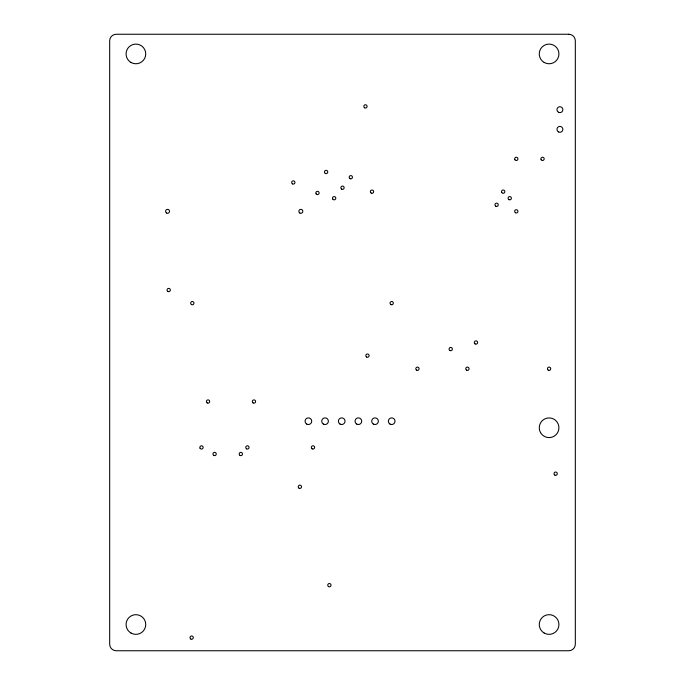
<?xml version="1.0" encoding="UTF-8"?>
<svg xmlns="http://www.w3.org/2000/svg" width="685" height="685" viewBox="0 0 685 685"><rect width="100%" height="100%" fill="white"/><g stroke="black" fill="none" stroke-linecap="round" stroke-linejoin="round"><path stroke-width="1.03" d="M568.773 34.25L116.227 34.25A6.559 6.559 0 0 0 109.677 40.809L109.677 644.191A6.559 6.559 0 0 0 116.227 650.75L568.773 650.75A6.559 6.559 0 0 0 575.323 644.191L575.323 40.809A6.559 6.559 0 0 0 568.773 34.25M130.989 633.034A9.838 9.838 0 0 0 145.742 624.514A9.838 9.838 0 0 0 130.989 615.995A9.838 9.838 0 0 0 130.989 633.034M540.576 432.68A9.838 9.838 0 0 0 557.616 432.68A9.838 9.838 0 0 0 549.096 417.927A9.838 9.838 0 0 0 540.576 432.68M323.388 424.083A3.331 3.331 0 0 0 328.389 421.198A3.331 3.331 0 0 0 323.388 418.321A3.331 3.331 0 0 0 323.388 424.083M130.989 62.446A9.838 9.838 0 0 0 145.742 53.927A9.838 9.838 0 0 0 130.989 45.407A9.838 9.838 0 0 0 130.989 62.446M544.173 62.446A9.838 9.838 0 0 0 558.934 53.927A9.838 9.838 0 0 0 544.173 45.407A9.838 9.838 0 0 0 544.173 62.446M356.705 424.083A3.331 3.331 0 0 0 361.706 421.198A3.331 3.331 0 0 0 356.705 418.321A3.331 3.331 0 0 0 356.705 424.083M390.022 424.083A3.331 3.331 0 0 0 395.022 421.198A3.331 3.331 0 0 0 390.022 418.321A3.331 3.331 0 0 0 390.022 424.083M340.051 424.083A3.331 3.331 0 0 0 345.043 421.198A3.331 3.331 0 0 0 340.051 418.321A3.331 3.331 0 0 0 340.051 424.083M373.368 424.083A3.331 3.331 0 0 0 378.36 421.198A3.331 3.331 0 0 0 373.368 418.321A3.331 3.331 0 0 0 373.368 424.083M544.173 633.034A9.838 9.838 0 0 0 558.934 624.514A9.838 9.838 0 0 0 544.173 615.995A9.838 9.838 0 0 0 544.173 633.034M306.726 424.083A3.331 3.331 0 0 0 311.726 421.198A3.331 3.331 0 0 0 306.726 418.321A3.331 3.331 0 0 0 306.726 424.083M501.762 192.476A1.635 1.635 0 0 0 504.605 192.476A1.635 1.635 0 0 0 503.184 190.01A1.635 1.635 0 0 0 501.762 192.476M495.803 206.194A1.635 1.635 0 0 0 498.26 204.772A1.635 1.635 0 0 0 495.803 203.351A1.635 1.635 0 0 0 495.803 206.194M508.921 199.635A1.635 1.635 0 0 0 511.378 198.213A1.635 1.635 0 0 0 508.921 196.792A1.635 1.635 0 0 0 508.921 199.635M366.646 357.039A1.635 1.635 0 0 0 369.104 355.618A1.635 1.635 0 0 0 366.646 354.196A1.635 1.635 0 0 0 366.646 357.039M299.054 488.208A1.635 1.635 0 0 0 301.511 486.787A1.635 1.635 0 0 0 299.054 485.365A1.635 1.635 0 0 0 299.054 488.208M541.116 159.682A1.635 1.635 0 0 0 543.958 159.682A1.635 1.635 0 0 0 542.537 157.225A1.635 1.635 0 0 0 541.116 159.682M514.88 159.682A1.635 1.635 0 0 0 517.723 159.682A1.635 1.635 0 0 0 516.302 157.225A1.635 1.635 0 0 0 514.88 159.682M449.899 350.48A1.635 1.635 0 0 0 452.357 349.059A1.635 1.635 0 0 0 449.899 347.637A1.635 1.635 0 0 0 449.899 350.48M475.142 343.921A1.635 1.635 0 0 0 477.608 342.5A1.635 1.635 0 0 0 475.142 341.079A1.635 1.635 0 0 0 475.142 343.921M332.73 199.035A1.635 1.635 0 0 0 335.573 199.035A1.635 1.635 0 0 0 334.152 196.569A1.635 1.635 0 0 0 332.73 199.035M316.076 193.786A1.635 1.635 0 0 0 318.91 193.786A1.635 1.635 0 0 0 317.489 191.329A1.635 1.635 0 0 0 316.076 193.786M349.992 178.648A1.635 1.635 0 0 0 352.45 177.227A1.635 1.635 0 0 0 349.992 175.805A1.635 1.635 0 0 0 349.992 178.648M466.596 370.157A1.635 1.635 0 0 0 469.062 368.735A1.635 1.635 0 0 0 466.596 367.314A1.635 1.635 0 0 0 466.596 370.157M325.281 173.399A1.635 1.635 0 0 0 327.747 171.978A1.635 1.635 0 0 0 325.281 170.556A1.635 1.635 0 0 0 325.281 173.399M253.142 402.943A1.635 1.635 0 0 0 255.599 401.53A1.635 1.635 0 0 0 253.142 400.108A1.635 1.635 0 0 0 253.142 402.943M207.23 402.943A1.635 1.635 0 0 0 209.687 401.53A1.635 1.635 0 0 0 207.23 400.108A1.635 1.635 0 0 0 207.23 402.943M191.492 304.568A1.635 1.635 0 0 0 193.949 303.147A1.635 1.635 0 0 0 191.492 301.725A1.635 1.635 0 0 0 191.492 304.568M200.071 448.255A1.635 1.635 0 0 0 202.914 448.255A1.635 1.635 0 0 0 201.493 445.798A1.635 1.635 0 0 0 200.071 448.255M246.583 448.855A1.635 1.635 0 0 0 249.04 447.433A1.635 1.635 0 0 0 246.583 446.012A1.635 1.635 0 0 0 246.583 448.855M312.163 448.855A1.635 1.635 0 0 0 314.629 447.433A1.635 1.635 0 0 0 312.163 446.012A1.635 1.635 0 0 0 312.163 448.855M240.024 455.414A1.635 1.635 0 0 0 242.481 453.992A1.635 1.635 0 0 0 240.024 452.571A1.635 1.635 0 0 0 240.024 455.414M328.56 586.583A1.635 1.635 0 0 0 331.026 585.161A1.635 1.635 0 0 0 328.56 583.748A1.635 1.635 0 0 0 328.56 586.583M554.833 475.09A1.635 1.635 0 0 0 557.29 473.669A1.635 1.635 0 0 0 554.833 472.248A1.635 1.635 0 0 0 554.833 475.09M548.274 370.157A1.635 1.635 0 0 0 550.731 368.735A1.635 1.635 0 0 0 548.274 367.314A1.635 1.635 0 0 0 548.274 370.157M299.85 213.035A1.969 1.969 0 0 0 302.804 211.331A1.969 1.969 0 0 0 299.85 209.627A1.969 1.969 0 0 0 299.85 213.035M558.438 131.905A2.954 2.954 0 0 0 562.865 129.345A2.954 2.954 0 0 0 558.438 126.794A2.954 2.954 0 0 0 558.438 131.905M292.495 183.888A1.635 1.635 0 0 0 294.952 182.475A1.635 1.635 0 0 0 292.495 181.054A1.635 1.635 0 0 0 292.495 183.888M371.193 193.076A1.635 1.635 0 0 0 373.65 191.654A1.635 1.635 0 0 0 371.193 190.233A1.635 1.635 0 0 0 371.193 193.076M515.48 212.752A1.635 1.635 0 0 0 517.937 211.331A1.635 1.635 0 0 0 515.48 209.91A1.635 1.635 0 0 0 515.48 212.752M167.876 291.45A1.635 1.635 0 0 0 170.342 290.029A1.635 1.635 0 0 0 167.876 288.616A1.635 1.635 0 0 0 167.876 291.45M390.87 304.568A1.635 1.635 0 0 0 393.327 303.147A1.635 1.635 0 0 0 390.87 301.725A1.635 1.635 0 0 0 390.87 304.568M416.626 370.157A1.635 1.635 0 0 0 419.083 368.735A1.635 1.635 0 0 0 416.626 367.314A1.635 1.635 0 0 0 416.626 370.157M166.583 213.035A1.969 1.969 0 0 0 169.529 211.331A1.969 1.969 0 0 0 166.583 209.627A1.969 1.969 0 0 0 166.583 213.035M213.788 455.414A1.635 1.635 0 0 0 216.246 453.992A1.635 1.635 0 0 0 213.788 452.571A1.635 1.635 0 0 0 213.788 455.414M190.832 639.054A1.635 1.635 0 0 0 193.29 637.632A1.635 1.635 0 0 0 190.832 636.211A1.635 1.635 0 0 0 190.832 639.054M364.634 107.81A1.635 1.635 0 0 0 367.091 106.398A1.635 1.635 0 0 0 364.634 104.976A1.635 1.635 0 0 0 364.634 107.81M341.678 189.137A1.635 1.635 0 0 0 344.135 187.716A1.635 1.635 0 0 0 341.678 186.303A1.635 1.635 0 0 0 341.678 189.137M558.438 112.229A2.954 2.954 0 0 0 562.865 109.677A2.954 2.954 0 0 0 558.438 107.117A2.954 2.954 0 0 0 558.438 112.229"/></g></svg>
